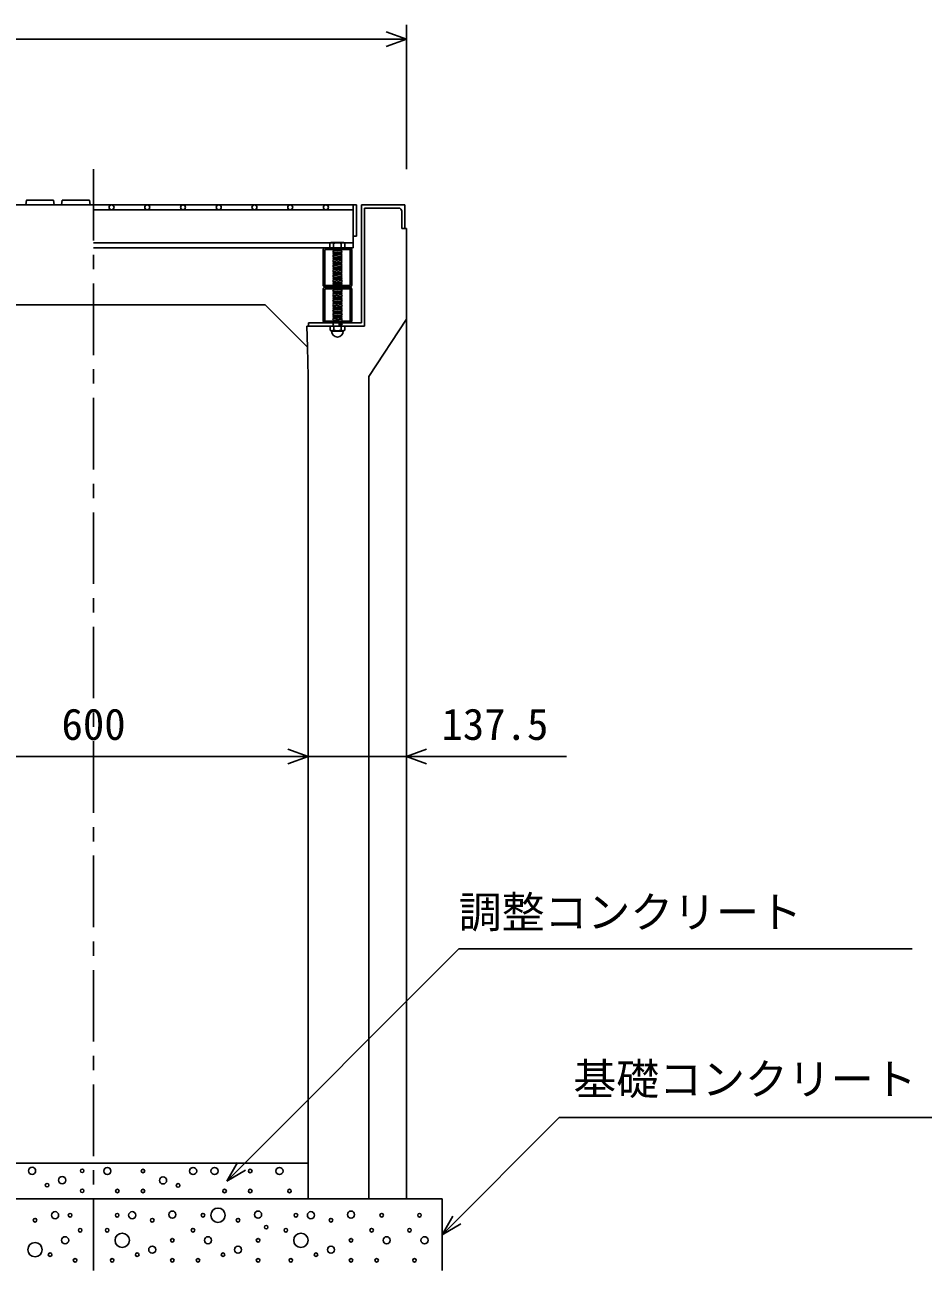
# Model space of a CAD drawing. Units: millimetres, scale not verified. Extents: x -16800 to 16800, y -5940 to 5940.
# Drawn here: x 3785 to 5042, y -1709 to 25 of the extents above; entities that cross this region are included whole.
import ezdxf
from ezdxf.enums import TextEntityAlignment as Align

# ---------------------------------------------------------------- set-up
doc = ezdxf.new("R2010")
doc.units = ezdxf.units.MM
doc.header["$LTSCALE"] = 20
doc.linetypes.add('CHAIN1', pattern=[8, 5, -1, 1, -1])
doc.linetypes.add('DOTTED', pattern=[1.75, 0.25, -1.5])
for name, color, linetype, lineweight in [('0-0_DIM', 7, 'Continuous', 25), ('0-2_HATCH', 6, 'Continuous', 25), ('0-5_OUTLINE', 3, 'Continuous', 25)]:
    doc.layers.add(name, color=color, linetype=linetype, lineweight=lineweight)
doc.styles.add('ＭＳ ゴシック', font='')
doc.styles.get('ＭＳ ゴシック').set_extended_font_data('MS Gothic')

msp = doc.modelspace()

# ---------------------------------------------------------------- linework, layer by layer
at = {"layer": '0-0_DIM'}
for p, q in [((4319.28, 25.08), (4319.28, -176.66)), ((4319.28, 5.08), (3444.28, 5.08)), ((3581.78, -998.02), (4181.78, -998.02)), ((4181.78, -998.02), (4319.28, -998.02)), ((4543.32, -998.02), (4319.28, -998.02)), ((4068.1, -1591.66), (4392.57, -1267.2)), ((4392.57, -1267.2), (5026.92, -1267.2)), ((4532.94, -1503.01), (4369.28, -1666.66)), ((4532.94, -1503.01), (5179.81, -1503.01)), ((4068.1, -1591.66), (4083.1, -1565.68)), ((4068.1, -1591.66), (4094.08, -1576.66)), ((4369.28, -1666.66), (4384.28, -1640.68)), ((4369.28, -1666.66), (4395.26, -1651.66))]:
    msp.add_line(p, q, dxfattribs=at)
at = {"layer": '0-0_DIM', "linetype": 'CHAIN1'}
msp.add_line((3881.78, -176.66), (3881.78, -1916.66), dxfattribs=at)
at = {"layer": '0-0_DIM'}
for points in [[(4291.13, 15.34), (4319.32, 5.08), (4291.13, -5.18)], [(4153.59, -987.76), (4181.78, -998.02), (4153.59, -1008.28)], [(4347.47, -987.76), (4319.28, -998.02), (4347.47, -1008.28)]]:
    msp.add_lwpolyline(points, dxfattribs=at)
at = {"layer": '0-2_HATCH'}
for p, q in [((3826.78, -226.66), (3825.78, -220.16)), ((3876.78, -226.66), (3875.78, -220.16)), ((4249.28, -226.66), (3881.78, -226.66)), ((4244.78, -233.66), (3881.78, -233.66)), ((4244.78, -226.66), (4244.78, -286.66)), ((4249.28, -270.66), (4249.28, -226.66)), ((4256.28, -226.66), (4256.28, -391.66)), ((4260.78, -231.16), (4260.78, -396.16)), ((4308.28, -231.16), (4260.78, -231.16)), ((4312.78, -235.66), (4312.78, -259.66)), ((4317.28, -259.66), (4312.78, -259.66)), ((4249.28, -270.66), (4244.78, -270.66)), ((4213.6, -279.66), (3881.78, -279.66)), ((4244.78, -286.66), (3881.78, -286.66)), ((4202.78, -289.66), (4202.78, -338.66)), ((4239.78, -286.66), (4205.78, -286.66)), ((4214.28, -279.16), (4212.28, -280.66)), ((4212.28, -286.66), (4212.28, -280.66)), ((4233.28, -286.66), (4212.28, -286.66)), ((4212.61, -280.39), (4214.28, -279.16)), ((4231.28, -279.16), (4214.28, -279.16)), ((4216.28, -286.66), (4229.28, -286.66)), ((4216.28, -287.66), (4217.28, -286.66)), ((4217.28, -288.66), (4216.28, -287.66)), ((4229.28, -288.66), (4216.28, -289.66)), ((4216.28, -289.66), (4217.28, -288.66)), ((4217.28, -290.66), (4216.28, -289.66)), ((4216.28, -291.66), (4217.28, -290.66)), ((4229.28, -290.66), (4216.28, -291.66)), ((4217.28, -292.66), (4216.28, -291.66)), ((4216.28, -293.66), (4217.28, -292.66)), ((4229.28, -292.66), (4216.28, -293.66)), ((4217.28, -294.66), (4216.28, -293.66)), ((4216.28, -295.66), (4217.28, -294.66)), ((4229.28, -294.66), (4216.28, -295.66)), ((4217.28, -286.66), (4217.28, -280.66)), ((4228.28, -286.66), (4228.28, -280.66)), ((4228.28, -287.66), (4229.28, -286.66)), ((4229.28, -288.66), (4228.28, -287.66)), ((4228.28, -291.66), (4229.28, -290.66)), ((4229.28, -292.66), (4228.28, -291.66)), ((4228.28, -293.66), (4229.28, -292.66)), ((4229.28, -294.66), (4228.28, -293.66)), ((4228.28, -295.66), (4229.28, -294.66)), ((4232.96, -280.39), (4231.28, -279.16)), ((4244.78, -279.66), (4231.97, -279.66)), ((4233.28, -286.66), (4233.28, -280.66)), ((4242.78, -289.66), (4242.78, -338.66)), ((4217.28, -296.66), (4216.28, -295.66)), ((4216.28, -297.66), (4217.28, -296.66)), ((4229.28, -296.66), (4216.28, -297.66)), ((4217.28, -298.66), (4216.28, -297.66)), ((4229.28, -298.66), (4216.28, -299.66)), ((4216.28, -299.66), (4217.28, -298.66)), ((4229.28, -300.66), (4216.28, -301.66)), ((4217.28, -302.66), (4216.28, -301.66)), ((4229.28, -302.66), (4216.28, -303.66)), ((4216.28, -303.66), (4217.28, -302.66)), ((4217.28, -304.66), (4216.28, -303.66)), ((4229.28, -304.66), (4216.28, -305.66)), ((4216.28, -305.66), (4217.28, -304.66)), ((4217.28, -306.66), (4216.28, -305.66)), ((4229.28, -306.66), (4216.28, -307.66)), ((4216.28, -307.66), (4217.28, -306.66)), ((4217.28, -308.66), (4216.28, -307.66)), ((4229.28, -308.66), (4216.28, -309.66)), ((4216.28, -309.66), (4217.28, -308.66)), ((4217.28, -310.66), (4216.28, -309.66)), ((4229.28, -310.66), (4216.28, -311.66)), ((4216.28, -311.66), (4217.28, -310.66)), ((4217.28, -312.66), (4216.28, -311.66)), ((4229.28, -296.66), (4228.28, -295.66)), ((4228.28, -299.66), (4229.28, -298.66)), ((4229.28, -300.66), (4228.28, -299.66)), ((4228.28, -301.66), (4229.28, -300.66)), ((4229.28, -302.66), (4228.28, -301.66)), ((4228.28, -303.66), (4229.28, -302.66)), ((4228.28, -303.66), (4229.28, -304.66)), ((4228.28, -305.66), (4229.28, -304.66)), ((4228.28, -305.66), (4229.28, -306.66)), ((4228.28, -307.66), (4229.28, -306.66)), ((4228.28, -307.66), (4229.28, -308.66)), ((4228.28, -309.66), (4229.28, -308.66)), ((4228.28, -309.66), (4229.28, -310.66)), ((4228.28, -311.66), (4229.28, -310.66)), ((4228.28, -311.66), (4229.28, -312.66)), ((4229.28, -312.66), (4216.28, -313.66)), ((4216.28, -313.66), (4217.28, -312.66)), ((4217.28, -314.66), (4216.28, -313.66)), ((4229.28, -314.66), (4216.28, -315.66)), ((4216.28, -315.66), (4217.28, -314.66)), ((4217.28, -316.66), (4216.28, -315.66)), ((4229.28, -316.66), (4216.28, -317.66)), ((4216.28, -317.66), (4217.28, -316.66)), ((4217.28, -318.66), (4216.28, -317.66)), ((4229.28, -318.66), (4216.28, -319.66)), ((4216.28, -319.66), (4217.28, -318.66)), ((4217.28, -320.66), (4216.28, -319.66)), ((4229.28, -320.66), (4216.28, -321.66)), ((4216.28, -321.66), (4217.28, -320.66)), ((4217.28, -322.66), (4216.28, -321.66)), ((4229.28, -322.66), (4216.28, -323.66)), ((4216.28, -323.66), (4217.28, -322.66)), ((4217.28, -324.66), (4216.28, -323.66)), ((4229.28, -324.66), (4216.28, -325.66)), ((4216.28, -325.66), (4217.28, -324.66)), ((4217.28, -326.66), (4216.28, -325.66)), ((4229.28, -326.66), (4216.28, -327.66)), ((4216.28, -327.66), (4217.28, -326.66)), ((4217.28, -328.66), (4216.28, -327.66)), ((4229.29, -328.66), (4216.28, -329.66)), ((4216.28, -329.66), (4217.28, -328.66)), ((4228.28, -313.66), (4229.28, -312.66)), ((4228.28, -313.66), (4229.28, -314.66)), ((4228.28, -315.66), (4229.28, -314.66)), ((4228.28, -315.66), (4229.28, -316.66)), ((4228.28, -317.66), (4229.28, -316.66)), ((4228.28, -317.66), (4229.28, -318.66)), ((4228.28, -319.66), (4229.28, -318.66)), ((4228.28, -319.66), (4229.28, -320.66)), ((4228.28, -321.66), (4229.28, -320.66)), ((4228.28, -321.66), (4229.28, -322.66)), ((4228.28, -323.66), (4229.28, -322.66)), ((4228.28, -323.66), (4229.28, -324.66)), ((4228.28, -325.66), (4229.28, -324.66)), ((4228.28, -325.66), (4229.29, -326.66)), ((4228.28, -327.66), (4229.28, -326.66)), ((4228.28, -327.66), (4229.29, -328.66)), ((4228.28, -329.66), (4229.29, -328.66)), ((4202.78, -344.66), (4202.78, -388.66)), ((4239.78, -341.66), (4205.78, -341.66)), ((4239.78, -341.66), (4205.78, -341.66)), ((4217.28, -330.66), (4216.28, -329.66)), ((4229.29, -330.66), (4216.29, -331.66)), ((4216.29, -331.66), (4217.29, -330.66)), ((4217.29, -332.66), (4216.29, -331.66)), ((4229.29, -332.66), (4216.29, -333.66)), ((4216.29, -333.66), (4217.29, -332.66)), ((4217.29, -334.66), (4216.29, -333.66)), ((4229.29, -334.67), (4216.29, -335.67)), ((4216.29, -335.67), (4217.29, -334.67)), ((4217.29, -336.67), (4216.29, -335.67)), ((4229.29, -336.67), (4216.29, -337.67)), ((4216.29, -337.67), (4217.29, -336.67)), ((4217.29, -338.67), (4216.29, -337.67)), ((4229.29, -344.67), (4216.29, -345.67)), ((4216.29, -345.67), (4217.29, -344.67)), ((4217.29, -346.67), (4216.29, -345.67)), ((4229.29, -346.67), (4216.29, -347.67)), ((4216.29, -347.67), (4217.29, -346.67)), ((4229.3, -338.67), (4216.3, -339.67)), ((4216.3, -339.67), (4217.3, -338.67)), ((4217.3, -340.67), (4216.3, -339.67)), ((4216.3, -341.67), (4217.3, -340.67)), ((4217.3, -342.67), (4216.3, -341.67)), ((4216.3, -343.67), (4217.3, -342.67)), ((4217.3, -344.67), (4216.3, -343.67)), ((4228.29, -329.66), (4229.29, -330.66)), ((4228.29, -331.66), (4229.29, -330.66)), ((4228.29, -331.66), (4229.29, -332.66)), ((4228.29, -333.66), (4229.29, -332.66)), ((4228.29, -333.66), (4229.29, -334.67)), ((4228.29, -335.67), (4229.29, -334.67)), ((4228.29, -335.67), (4229.29, -336.67)), ((4228.29, -337.67), (4229.29, -336.67)), ((4228.29, -337.67), (4229.3, -338.67)), ((4228.29, -345.67), (4229.29, -344.67)), ((4228.29, -345.67), (4229.3, -346.67)), ((4228.29, -347.67), (4229.29, -346.67)), ((4228.3, -339.67), (4229.3, -338.67)), ((4228.3, -339.67), (4229.3, -340.67)), ((4228.3, -341.67), (4229.3, -340.67)), ((4228.3, -341.67), (4229.3, -342.67)), ((4228.3, -343.67), (4229.3, -342.67)), ((4228.3, -343.67), (4229.3, -344.68)), ((4242.78, -344.66), (4242.78, -388.66)), ((4217.29, -348.67), (4216.29, -347.67)), ((4229.3, -348.67), (4216.3, -349.67)), ((4216.3, -349.67), (4217.3, -348.67)), ((4217.3, -350.67), (4216.3, -349.67)), ((4229.3, -350.67), (4216.3, -351.67)), ((4216.3, -351.67), (4217.3, -350.67)), ((4217.3, -352.67), (4216.3, -351.67)), ((4229.3, -352.67), (4216.3, -353.67)), ((4216.3, -353.67), (4217.3, -352.67)), ((4217.3, -354.67), (4216.3, -353.67)), ((4229.3, -354.67), (4216.3, -355.67)), ((4216.3, -355.67), (4217.3, -354.67)), ((4217.3, -356.67), (4216.3, -355.67)), ((4229.31, -356.68), (4216.31, -357.68)), ((4216.31, -357.68), (4217.31, -356.68)), ((4217.31, -358.68), (4216.31, -357.68)), ((4229.31, -358.68), (4216.31, -359.68)), ((4216.31, -359.68), (4217.31, -358.68)), ((4217.31, -360.68), (4216.31, -359.68)), ((4229.31, -360.68), (4216.31, -361.68)), ((4216.31, -361.68), (4217.31, -360.68)), ((4217.31, -362.68), (4216.31, -361.68)), ((4229.31, -362.68), (4216.31, -363.68)), ((4216.31, -363.68), (4217.31, -362.68)), ((4217.31, -364.68), (4216.31, -363.68)), ((4228.29, -347.67), (4229.3, -348.67)), ((4228.3, -349.67), (4229.3, -348.67)), ((4228.3, -349.67), (4229.3, -350.67)), ((4228.3, -351.67), (4229.3, -350.67)), ((4228.3, -351.67), (4229.3, -352.67)), ((4228.3, -353.67), (4229.3, -352.67)), ((4228.3, -353.67), (4229.3, -354.68)), ((4228.3, -355.68), (4229.3, -354.68)), ((4228.3, -355.68), (4229.31, -356.68)), ((4228.31, -357.68), (4229.31, -356.68)), ((4228.31, -357.68), (4229.31, -358.68)), ((4228.31, -359.68), (4229.31, -358.68)), ((4228.31, -359.68), (4229.31, -360.68)), ((4228.31, -361.68), (4229.31, -360.68)), ((4228.31, -361.68), (4229.31, -362.68)), ((4228.31, -363.68), (4229.31, -362.68)), ((4228.31, -363.68), (4229.32, -364.69)), ((4229.32, -364.68), (4216.32, -365.68)), ((4216.32, -365.68), (4217.32, -364.68)), ((4217.32, -366.68), (4216.32, -365.68)), ((4229.32, -366.69), (4216.32, -367.69)), ((4216.32, -367.69), (4217.32, -366.69)), ((4217.32, -368.69), (4216.32, -367.69)), ((4229.32, -368.69), (4216.32, -369.69)), ((4216.32, -369.69), (4217.32, -368.69)), ((4217.32, -370.69), (4216.32, -369.69)), ((4229.32, -370.69), (4216.32, -371.69)), ((4216.32, -371.69), (4217.32, -370.69)), ((4217.32, -372.69), (4216.32, -371.69)), ((4229.33, -372.69), (4216.33, -373.69)), ((4216.33, -373.69), (4217.33, -372.69)), ((4217.33, -374.69), (4216.33, -373.69)), ((4216.33, -375.69), (4217.33, -374.69)), ((4229.33, -374.7), (4216.33, -375.7)), ((4217.33, -376.69), (4216.33, -375.7)), ((4229.33, -376.7), (4216.33, -377.7)), ((4216.33, -377.7), (4217.33, -376.7)), ((4217.33, -378.7), (4216.33, -377.7)), ((4229.33, -378.7), (4216.33, -379.7)), ((4216.33, -379.7), (4217.33, -378.7)), ((4217.33, -380.7), (4216.33, -379.7)), ((4229.34, -380.7), (4216.34, -381.7)), ((4216.34, -381.7), (4217.34, -380.7)), ((4228.32, -365.69), (4229.32, -364.69)), ((4228.32, -365.69), (4229.32, -366.69)), ((4228.32, -367.69), (4229.32, -366.69)), ((4228.32, -367.69), (4229.32, -368.69)), ((4228.32, -369.69), (4229.32, -368.69)), ((4228.32, -369.69), (4229.32, -370.69)), ((4228.32, -371.69), (4229.32, -370.69)), ((4228.32, -371.69), (4229.33, -372.69)), ((4228.33, -373.69), (4229.33, -372.69)), ((4228.33, -373.69), (4229.33, -374.7)), ((4228.33, -375.7), (4229.33, -374.7)), ((4228.33, -375.7), (4229.33, -376.7)), ((4228.33, -377.7), (4229.33, -376.7)), ((4228.33, -377.7), (4229.33, -378.7)), ((4228.33, -379.7), (4229.33, -378.7)), ((4228.33, -379.7), (4229.34, -380.7)), ((4228.34, -381.7), (4229.34, -380.7)), ((4260.78, -396.16), (4180.02, -396.16)), ((4180.02, -396.16), (4180.76, -425.64)), ((4182.28, -391.66), (4182.28, -396.16)), ((4256.28, -391.66), (4182.28, -391.66)), ((4239.78, -391.66), (4205.78, -391.66)), ((4213.44, -396.16), (4212.58, -396.81)), ((4212.58, -396.81), (4212.58, -401.99)), ((4232.12, -396.16), (4213.44, -396.16)), ((4217.34, -382.7), (4216.34, -381.7)), ((4229.34, -382.7), (4216.34, -383.7)), ((4216.34, -383.7), (4217.34, -382.7)), ((4217.34, -384.7), (4216.34, -383.7)), ((4216.34, -385.7), (4217.34, -384.7)), ((4229.34, -384.71), (4216.34, -385.71)), ((4217.34, -386.71), (4216.34, -385.71)), ((4229.34, -386.71), (4216.34, -387.71)), ((4216.34, -387.71), (4217.34, -386.71)), ((4217.34, -388.71), (4216.34, -387.71)), ((4229.35, -388.71), (4216.35, -389.71)), ((4216.35, -389.71), (4217.35, -388.71)), ((4217.35, -390.71), (4216.35, -389.71)), ((4216.35, -391.71), (4217.35, -390.71)), ((4217.35, -392.71), (4216.35, -391.71)), ((4216.35, -393.71), (4217.35, -392.71)), ((4217.35, -394.71), (4216.35, -393.71)), ((4216.35, -395.72), (4217.35, -394.72)), ((4216.8, -396.16), (4216.35, -395.72)), ((4217.68, -396.81), (4217.68, -401.99)), ((4227.89, -396.81), (4227.89, -401.99)), ((4228.34, -381.7), (4229.34, -382.7)), ((4228.34, -383.7), (4229.34, -382.7)), ((4228.34, -383.7), (4229.34, -384.71)), ((4228.34, -385.71), (4229.34, -384.71)), ((4228.34, -385.71), (4229.34, -386.71)), ((4228.34, -387.71), (4229.34, -386.71)), ((4228.34, -387.71), (4229.35, -388.71)), ((4228.35, -389.71), (4229.35, -388.71)), ((4228.35, -389.71), (4229.35, -390.71)), ((4228.35, -391.71), (4229.35, -390.71)), ((4228.35, -391.71), (4229.35, -392.71)), ((4228.35, -393.71), (4229.35, -392.71)), ((4228.35, -393.71), (4229.35, -394.72)), ((4228.35, -395.72), (4229.35, -394.72)), ((4228.35, -395.72), (4228.8, -396.16)), ((4232.12, -396.16), (4232.99, -396.81)), ((4232.99, -396.81), (4232.99, -401.99)), ((4214.27, -402.96), (4212.58, -401.99)), ((4214.27, -403.29), (4214.27, -402.96)), ((4231.3, -402.96), (4214.27, -402.96)), ((4231.3, -403.29), (4214.27, -403.29)), ((4231.3, -402.96), (4232.99, -401.99)), ((4231.3, -403.29), (4231.3, -402.96))]:
    msp.add_line(p, q, dxfattribs=at)
at = {"layer": '0-2_HATCH', "linetype": 'DOTTED'}
for p, q in [((4229.28, -286.66), (4216.28, -287.66)), ((4229.3, -340.67), (4216.3, -341.67)), ((4229.3, -342.67), (4216.3, -343.67)), ((4229.35, -390.71), (4216.35, -391.71)), ((4229.35, -392.71), (4216.35, -393.71)), ((4229.35, -394.72), (4216.35, -395.72)), ((4216.8, -396.16), (4228.8, -396.16))]:
    msp.add_line(p, q, dxfattribs=at)
at = {"layer": '0-2_HATCH'}
for points in [[(3825.78, -220.16), (3787.78, -220.16), (3786.78, -226.66)], [(3875.78, -220.16), (3837.78, -220.16), (3836.78, -226.66)], [(4229.28, -290.66), (4228.28, -289.66), (4229.28, -288.66)], [(4216.28, -301.66), (4217.28, -300.66), (4216.28, -299.66)], [(4229.28, -298.66), (4228.28, -297.66), (4229.28, -296.66)]]:
    msp.add_lwpolyline(points, dxfattribs=at)
for points in [[(4205.08, -288.96), (4205.08, -339.36), (4240.48, -339.36), (4240.48, -288.96)], [(4205.08, -343.96), (4205.08, -389.36), (4240.48, -389.36), (4240.48, -343.96)]]:
    msp.add_lwpolyline(points, close=True, dxfattribs=at)
for centre, radius in [((3906.78, -230.16), 3.5), ((3956.78, -230.16), 3.5), ((4006.78, -230.16), 3.5), ((4056.78, -230.16), 3.5), ((4106.78, -230.16), 3.5), ((4156.78, -230.16), 3.5), ((4206.78, -230.16), 3.5), ((3795.66, -1577.35), 5), ((3865.75, -1577.35), 2.5), ((3900.92, -1577.63), 5), ((3950.82, -1577.63), 2.5), ((4020.92, -1577.63), 5), ((4050.92, -1577.63), 5), ((4100.82, -1577.63), 2.5), ((4141.72, -1577.63), 5), ((3816.69, -1597.48), 2.5), ((3837.71, -1590.48), 5), ((3978.86, -1590.76), 5), ((3999.89, -1597.77), 2.5), ((3865.75, -1605.36), 2.5), ((3914.94, -1605.65), 2.5), ((3950.82, -1605.65), 2.5), ((4064.94, -1605.65), 2.5), ((4100.82, -1605.65), 2.5), ((4155.74, -1605.65), 2.5), ((4055.74, -1639.48), 10), ((3799.79, -1646.49), 2.5), ((3827.82, -1639.48), 5), ((3848.86, -1639.48), 2.5), ((3914.71, -1639.48), 2.5), ((3935.74, -1639.48), 5), ((3963.78, -1646.49), 2.5), ((3991.82, -1638.61), 5), ((4034.71, -1639.48), 2.5), ((4083.78, -1646.49), 2.5), ((4111.82, -1638.61), 5), ((4164.71, -1639.48), 2.5), ((4185.74, -1639.48), 5), ((4213.78, -1646.49), 2.5), ((4241.82, -1638.61), 5), ((4284.71, -1639.48), 2.5), ((4337.69, -1639.48), 2.5), ((3862.87, -1660.49), 2.5), ((3900.69, -1660.49), 2.5), ((3921.72, -1674.5), 10), ((4020.69, -1660.49), 2.5), ((4123.16, -1656.18), 2.5), ((4150.69, -1660.49), 2.5), ((4171.72, -1674.5), 10), ((4270.69, -1660.49), 2.5), ((4323.67, -1660.49), 2.5), ((3799.79, -1687.63), 10), ((3841.84, -1674.5), 5), ((3991.82, -1674.5), 2.5), ((4041.72, -1674.5), 5), ((4111.82, -1674.5), 2.5), ((4241.82, -1674.5), 2.5), ((4291.72, -1674.5), 5), ((4344.7, -1674.5), 5), ((3820.82, -1694.64), 2.5), ((3942.75, -1694.64), 2.5), ((3963.78, -1687.63), 5), ((4062.75, -1694.64), 2.5), ((4083.78, -1687.63), 5), ((4192.75, -1694.64), 2.5), ((4213.78, -1687.63), 5), ((3855.86, -1702.51), 2.5), ((3907.7, -1702.51), 2.5), ((3991.82, -1702.51), 2.5), ((4027.7, -1702.51), 2.5), ((4111.82, -1702.51), 2.5), ((4157.7, -1702.51), 2.5), ((4241.82, -1702.51), 2.5), ((4277.7, -1702.51), 2.5), ((4330.68, -1702.51), 2.5)]:
    msp.add_circle(centre, radius, dxfattribs=at)
for centre, radius, start, end in [((4308.28, -235.66), 4.5, 0, 90), ((4205.78, -289.66), 3, 90, 180), ((4214.78, -283.29), 3.62, 46.39563, 133.60437), ((4222.78, -295.29), 15.62, 69.39075, 110.60925), ((4230.78, -283.29), 3.62, 46.39563, 133.60437), ((4239.78, -289.66), 3, 0, 90), ((4205.78, -338.66), 3, 180, 270), ((4205.78, -344.66), 3, 90, 180), ((4239.78, -338.66), 3, 270, 0), ((4239.78, -344.66), 3, 0, 90), ((4205.78, -388.66), 3, 180, 270), ((4215.13, -401.51), 5.35, 61.49832, 118.50684), ((4222.78, -416.58), 20.42, 75.52621, 104.47362), ((4230.44, -401.51), 5.35, 61.49231, 118.50169), ((4239.78, -388.66), 3, 270, 0), ((4215.13, -397.29), 5.35, 241.49843, 298.50089), ((4222.78, -403.29), 8.19, 180, 359.99995), ((4222.78, -382.22), 20.42, 255.52638, 284.47374), ((4230.44, -397.29), 5.35, 241.49989, 298.5)]:
    msp.add_arc(centre, radius, start, end, dxfattribs=at)
at = {"layer": '0-5_OUTLINE'}
for p, q in [((3881.78, -226.66), (3446.28, -226.66)), ((4256.28, -226.66), (4317.28, -226.66)), ((4317.28, -226.66), (4317.28, -259.66)), ((4319.28, -259.66), (4317.28, -259.66)), ((4319.28, -259.66), (4319.28, -1616.66)), ((4121.78, -366.66), (3641.78, -366.66)), ((4121.78, -366.66), (4180.76, -425.64)), ((4319.28, -386.66), (4266.78, -466.66)), ((4180.76, -425.64), (4181.78, -466.66)), ((4181.78, -466.66), (4181.78, -1616.66)), ((4266.78, -466.66), (4266.78, -1616.66)), ((3581.78, -1566.66), (4181.78, -1566.66)), ((3394.28, -1616.66), (4369.28, -1616.66)), ((4319.28, -1616.66), (4181.78, -1616.66)), ((4369.28, -1616.66), (4369.28, -1716.66))]:
    msp.add_line(p, q, dxfattribs=at)

# ---------------------------------------------------------------- texts
at = {"layer": '0-0_DIM', "style": 'ＭＳ ゴシック'}
for s, p in [('600', (3836.78, -988.02)), ('137.5', (4368.32, -988.02)), ('調整コンクリート', (4392.57, -1250.77)), ('基礎コンクリート', (4552.94, -1484.27))]:
    msp.add_text(s, height=43.99, dxfattribs=at).set_placement(p, align=Align.BOTTOM_LEFT)

doc.saveas('drawing.dxf')
